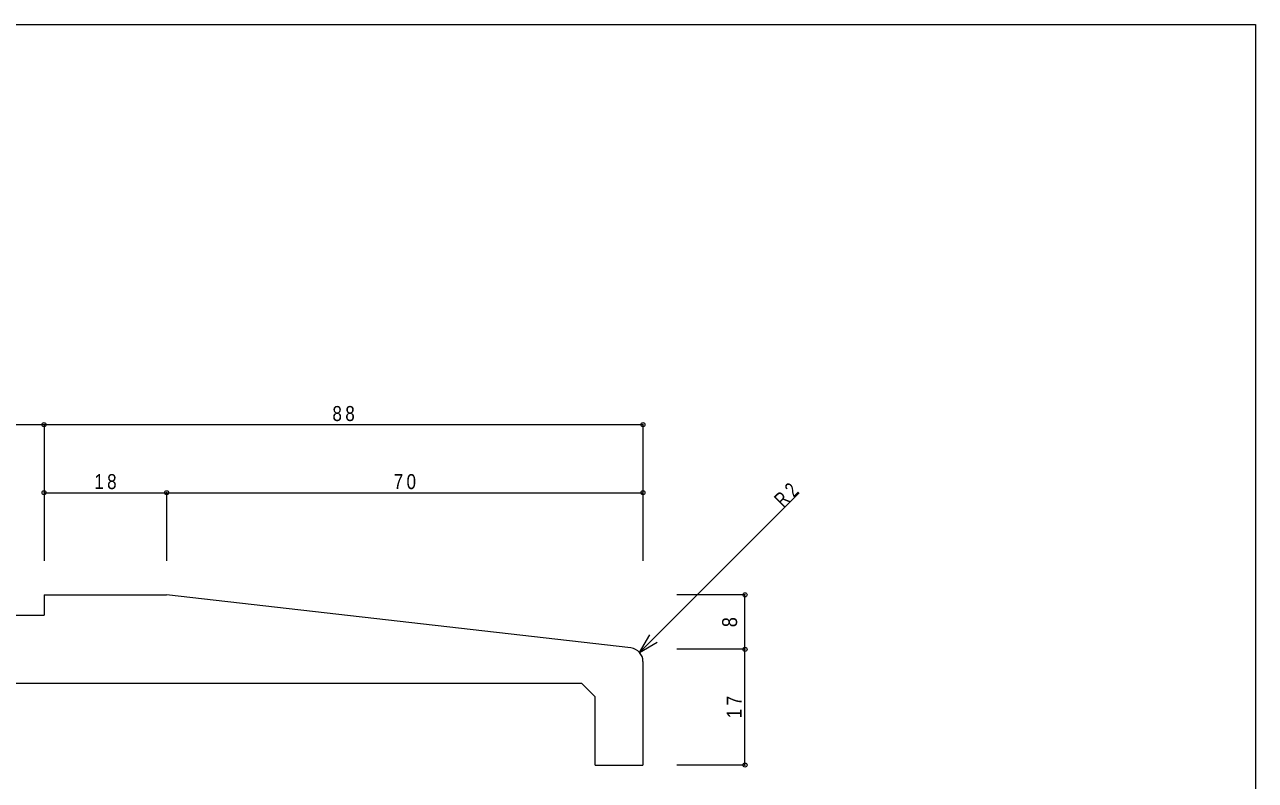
# Model space of a CAD drawing. Units: millimetres at full size, sheet at 1:1. Extents: x -141 to 141, y -98 to 98.
# Drawn here: x -39.9 to 141, y -13.5 to 97.5 of the extents above; entities that cross this region are included whole.
import ezdxf
from ezdxf.enums import TextEntityAlignment as Align

# ---------------------------------------------------------------- set-up
doc = ezdxf.new("R2010")
doc.units = ezdxf.units.MM
doc.header["$PDMODE"] = 32
doc.header["$PDSIZE"] = 0.6
for name, color, linetype, lineweight in [('0-0_ＫＢ製品', 2, 'Continuous', 9), ('0-3_寸法', 4, 'Continuous', 9), ('0-4_引出線字', 4, 'Continuous', 9), ('F-0_図面枠', 5, 'Continuous', 9)]:
    doc.layers.add(name, color=color, linetype=linetype, lineweight=lineweight)
doc.layers.add('0-5_文字', color=7, linetype='Continuous')
doc.styles.add('HGｺﾞｼｯｸM', font='')
doc.styles.get('HGｺﾞｼｯｸM').set_extended_font_data('HGｺﾞｼｯｸM')

msp = doc.modelspace()

# ---------------------------------------------------------------- linework, layer by layer
at = {"layer": '0-0_ＫＢ製品'}
for p, q in [((-37, 13.75), (-37, 10.75)), ((-37, 13.75), (-19, 13.75)), ((49.227, 5.953), (-19, 13.75)), ((-51, 10.75), (-37, 10.75)), ((51, 3.966), (51, -11.25)), ((42, 0.75), (-51, 0.75)), ((42, 0.75), (44, -1.25)), ((44, -11.25), (44, -1.25)), ((44, -11.25), (51, -11.25))]:
    msp.add_line(p, q, dxfattribs=at)
msp.add_arc((49, 3.966), 2, 360, 83.4802, dxfattribs=at)
at = {"layer": '0-3_寸法'}
for p, q in [((-51, 38.75), (-37, 38.75)), ((-37, 38.75), (-37, 28.75)), ((-37, 38.75), (51, 38.75)), ((51, 38.75), (51, 28.75)), ((-37, 28.75), (-19, 28.75)), ((-37, 28.75), (-37, 18.75)), ((-19, 28.75), (-19, 18.75)), ((-19, 28.75), (51, 28.75)), ((51, 28.75), (51, 18.75)), ((66, 13.75), (56, 13.75)), ((66, 5.75), (66, 13.75)), ((66, 5.75), (56, 5.75)), ((66, -11.25), (66, 5.75)), ((66, -11.25), (56, -11.25))]:
    msp.add_line(p, q, dxfattribs=at)
for p in [(-37, 38.75), (51, 38.75), (-37, 28.75), (-19, 28.75), (51, 28.75), (66, 13.75), (66, 5.75), (66, -11.25)]:
    msp.add_point(p, dxfattribs=at)
at = {"layer": '0-4_引出線字'}
for q in [(73.945, 28.75), (51.992, 7.895), (53.09, 6.797)]:
    msp.add_line((50.492, 5.297), q, dxfattribs=at)
at = {"layer": 'F-0_図面枠'}
for p, q in [((-141, 97.5), (141, 97.5)), ((141, 97.5), (141, -97.5))]:
    msp.add_line(p, q, dxfattribs=at)

# ---------------------------------------------------------------- texts
at = {"layer": '0-3_寸法', "color": 7, "style": 'HGｺﾞｼｯｸM', "width": 0.9}
msp.add_text('8', height=2.199, rotation=90, dxfattribs=at).set_placement((65.5, 9), align=Align.BOTTOM_LEFT)
at = {"layer": '0-3_寸法', "color": 7, "char_height": 2.199, "attachment_point": 7, "style": 'HGｺﾞｼｯｸM'}
for s, insert in [('\\T1.36;\\W0.85;88', (5.375, 39.25)), ('\\T1.36;\\W0.85;18', (-29.625, 29.25)), ('\\T1.36;\\W0.85;70', (14.375, 29.25))]:
    msp.add_mtext(s, dxfattribs=dict(at, insert=insert))
at = {"layer": '0-3_寸法', "color": 7, "insert": (65.5, -4.375), "char_height": 2.199, "attachment_point": 7, "rotation": 90, "style": 'HGｺﾞｼｯｸM'}
msp.add_mtext('\\T1.36;\\W0.85;17', dxfattribs=at)
at = {"layer": '0-5_文字', "insert": (71.647, 26.452), "char_height": 2.199, "attachment_point": 7, "rotation": 45, "style": 'HGｺﾞｼｯｸM'}
msp.add_mtext('\\T1.36;\\W0.75;R2', dxfattribs=at)

doc.saveas('drawing.dxf')
